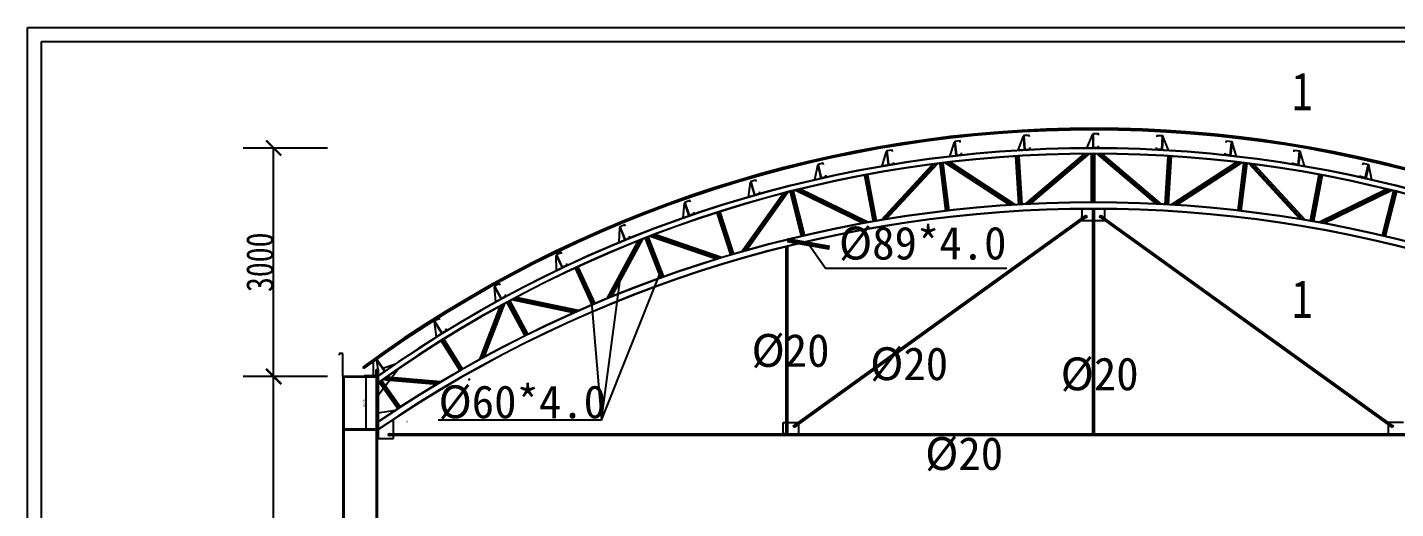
# Model space of a CAD drawing. Header units: millimetres. Extents: x 92079 to 624077, y -488988 to -181668.
# Drawn here: x 120345 to 138307, y -358424 to -352104 of the extents above; entities that cross this region are included whole.
import ezdxf

# ---------------------------------------------------------------- set-up
doc = ezdxf.new("R2010")
doc.units = ezdxf.units.MM
doc.header["$PDMODE"] = 1
doc.layers.add('PUB_TEXT', color=7, linetype='Continuous')
doc.layers.add('粗线', color=7, linetype='Continuous')
doc.styles.add('H1', font='')
doc.styles.get("Standard").update_dxf_attribs({"font": 'qlctxt.shx', "bigfont": 'qlchzt.shx'})
doc.styles.add('STYLE1', font='', dxfattribs={"width": 0.8})
doc.styles.add('仿宋', font='', dxfattribs={"width": 0.8})
doc.styles.get('H1').set_extended_font_data('SimSun')
doc.styles.get('STYLE1').set_extended_font_data('SimSun')
doc.styles.get('仿宋').set_extended_font_data('FangSong_GB2312')
doc.dimstyles.new('副本 ISO-25', dxfattribs={"dimtxt": 250, "dimasz": 400, "dimexe": 400, "dimexo": 200, "dimgap": 0.3, "dimtad": 1, "dimtoh": 1, "dimdec": 0, "dimtxsty": '仿宋', "dimblk": 'ARCHTICK', "dimcen": 25, "dimaunit": 1, "dimadec": 3, "dimazin": 0, "dimtfac": 1, "dimtdec": 0, "dimtmove": 0, "dimatfit": 3, "dimldrblk": 'ARCHTICK', "dimfxl": 1, "dimarcsym": 0})
doc.dimstyles.new('大样图Standard', dxfattribs={"dimscale": 120, "dimtxt": 0.25, "dimasz": 0.18, "dimexe": 0.18, "dimexo": 0.0625, "dimgap": 0.09, "dimtad": 1, "dimdsep": 46, "dimtxsty": 'Standard', "dimblk": 'ARCHTICK', "dimcen": 0.09, "dimadec": 0, "dimazin": 0, "dimtfac": 1, "dimtofl": 0, "dimtmove": 0, "dimatfit": 3, "dimfxl": 1, "dimtolj": 1, "dimtzin": 0, "dimarcsym": 0})

# ---------------------------------------------------------------- blocks, each defined once
blk = doc.blocks.new('_ArchTick')
at = {"color": 0, "linetype": 'ByBlock', "const_width": 0.15}
blk.add_lwpolyline([(-0.5, -0.5), (0.5, 0.5)], dxfattribs=at)
blk = doc.blocks.new('*D515')
at = {"layer": 'Defpoints', "color": 0}
for p in [(123578, -356689), (124487, -356689), (124487, -366689)]:
    blk.add_point(p, dxfattribs=at)
at = {"layer": '粗线', "color": 0, "lineweight": -2}
for p, q in [((124287, -356689), (123178, -356689)), ((123578, -366689), (123578, -356689)), ((124287, -366689), (123178, -366689))]:
    blk.add_line(p, q, dxfattribs=at)
at = {"layer": '粗线', "color": 0, "lineweight": -2, "xscale": 200, "yscale": 200, "zscale": 200}
for p, rotation in [((123578, -356689), 90), ((123578, -366689), 270)]:
    blk.add_blockref('_ArchTick', p, dxfattribs=dict(at, rotation=rotation))
at = {"layer": '粗线', "color": 0, "insert": (123399, -361689), "char_height": 359, "attachment_point": 5, "rotation": 90, "style": '仿宋'}
blk.add_mtext('10000', dxfattribs=at)
blk = doc.blocks.new('*D511')
at = {"layer": 'Defpoints', "color": 0}
for p in [(123578, -353689), (124487, -353689), (124487, -356689)]:
    blk.add_point(p, dxfattribs=at)
at = {"layer": '粗线', "color": 0, "lineweight": -2}
for p, q in [((124287, -353689), (123178, -353689)), ((123578, -356689), (123578, -353689)), ((124287, -356689), (123178, -356689))]:
    blk.add_line(p, q, dxfattribs=at)
at = {"layer": '粗线', "color": 0, "lineweight": -2, "xscale": 200, "yscale": 200, "zscale": 200}
for p, rotation in [((123578, -353689), 90), ((123578, -356689), 270)]:
    blk.add_blockref('_ArchTick', p, dxfattribs=dict(at, rotation=rotation))
at = {"layer": '粗线', "color": 0, "insert": (123399, -355189), "char_height": 359, "attachment_point": 5, "rotation": 90, "style": '仿宋'}
blk.add_mtext('3000', dxfattribs=at)
blk = doc.blocks.new('*D514')
at = {"layer": 'Defpoints', "color": 0}
for p in [(124951, -356679), (124790, -357387), (124951, -357387)]:
    blk.add_point(p, dxfattribs=at)
at = {"layer": '粗线', "color": 0, "lineweight": -2}
for p, q in [((124944, -356679), (124768, -356679)), ((124790, -356679), (124790, -357387)), ((124944, -357387), (124768, -357387))]:
    blk.add_line(p, q, dxfattribs=at)
at = {"layer": '粗线', "color": 0, "lineweight": -2, "xscale": 21.6, "yscale": 21.6, "zscale": 21.6}
for p, rotation in [((124790, -356679), 90), ((124790, -357387), 270)]:
    blk.add_blockref('_ArchTick', p, dxfattribs=dict(at, rotation=rotation))
at = {"layer": '粗线', "color": 0, "insert": (124764, -357033), "char_height": 30, "attachment_point": 5, "rotation": 90}
blk.add_mtext('\\A1;707.61', dxfattribs=at)

msp = doc.modelspace()

# ---------------------------------------------------------------- linework, layer by layer
for p, q in [((130822.121, -355268.147), (133201.013, -355268.147)), ((127881.224, -357260.509), (128650.866, -355331.184)), ((127881.224, -357260.509), (128121.435, -355448.466)), ((127741.041, -355614.398), (127881.224, -357260.509)), ((127881.224, -357260.509), (125739.21, -357260.509))]:
    msp.add_line(p, q)
at = {"layer": '粗线', "color": 7}
for p, q in [((132455.351, -353798.522), (132514.541, -353610.675)), ((132520.503, -353610.001), (132514.541, -353610.675)), ((132514.541, -353610.675), (132534.844, -353789.528)), ((132540.74, -353788.859), (132520.503, -353610.001)), ((133351.813, -353718.618), (133422.088, -353534.631)), ((133428.079, -353534.313), (133422.088, -353534.631)), ((133422.088, -353534.631), (133431.701, -353714.375)), ((133437.626, -353714.059), (133428.079, -353534.313)), ((134251.346, -353689.102), (134331.28, -353509.1)), ((134337.28, -353509.1), (134331.28, -353509.1)), ((134331.28, -353509.1), (134331.346, -353689.102)), ((134337.28, -353689.1), (134337.28, -353509.1)), ((135236.934, -353714.059), (135246.481, -353534.313)), ((135252.473, -353534.631), (135242.86, -353714.375)), ((135246.481, -353534.313), (135252.473, -353534.631)), ((135322.747, -353718.618), (135252.473, -353534.631)), ((136133.82, -353788.859), (136154.058, -353610.001)), ((136160.02, -353610.675), (136139.717, -353789.528)), ((136154.058, -353610.001), (136160.02, -353610.675)), ((136219.209, -353798.522), (136160.02, -353610.675)), ((131563.991, -353922.933), (131623.181, -353735.086)), ((131629.143, -353734.411), (131623.181, -353735.086)), ((131623.181, -353735.086), (131643.484, -353913.938)), ((131649.38, -353913.27), (131629.143, -353734.411)), ((132534.844, -353789.528), (132455.351, -353798.522)), ((133316.8, -353797.359), (133355.993, -354429.439)), ((133337.759, -353796.059), (133376.957, -354428.221)), ((133431.701, -353714.375), (133351.813, -353718.618)), ((133358.719, -353794.759), (133397.924, -354427.03)), ((133443.664, -354424.522), (134220.768, -353765.521)), ((133478.272, -354422.708), (134253.476, -353765.318)), ((133512.79, -354420.97), (134286.106, -353765.181)), ((134331.346, -353689.102), (134251.346, -353689.102)), ((134316.28, -353693.114), (134316.28, -353689.1)), ((134316.28, -354400.669), (134316.28, -353761.114)), ((134337.28, -353693.1), (134337.28, -353689.1)), ((134337.28, -354400.656), (134337.28, -353761.1)), ((134358.28, -353693.114), (134358.28, -353689.1)), ((134358.28, -354400.669), (134358.28, -353761.114)), ((135161.77, -354420.97), (134388.455, -353765.181)), ((135196.288, -354422.708), (134421.084, -353765.318)), ((135230.896, -354424.522), (134453.793, -353765.521)), ((135242.86, -353714.375), (135322.747, -353718.618)), ((135315.841, -353794.759), (135276.636, -354427.03)), ((135336.801, -353796.059), (135297.603, -354428.221)), ((135357.761, -353797.359), (135318.568, -354429.439)), ((136139.717, -353789.528), (136219.209, -353798.522)), ((137025.18, -353913.27), (137045.417, -353734.411)), ((137051.379, -353735.086), (137031.076, -353913.938)), ((137045.417, -353734.411), (137051.379, -353735.086)), ((137110.569, -353922.933), (137051.379, -353735.086)), ((130682.413, -354105.603), (130721.28, -353912.524)), ((130727.136, -353911.219), (130721.28, -353912.524)), ((130721.28, -353912.524), (130760.498, -354088.201)), ((130766.29, -354086.909), (130727.136, -353911.219)), ((131555.312, -354633.412), (132226.503, -353903.626)), ((131643.484, -353913.938), (131563.991, -353922.933)), ((131589.037, -354627.765), (132258.935, -353899.384)), ((131620.321, -354624.772), (132291.298, -353895.218)), ((132321.232, -353891.41), (132398.648, -354513.278)), ((132342.071, -353888.816), (132419.509, -354510.859)), ((132362.91, -353886.221), (132440.374, -354508.466)), ((133239.553, -354436.683), (132392.863, -353882.574)), ((133274.454, -354434.426), (132425.26, -353878.678)), ((133309.457, -354432.236), (132457.743, -353874.839)), ((135365.103, -354432.236), (136216.818, -353874.839)), ((135400.107, -354434.426), (136249.3, -353878.678)), ((135435.008, -354436.683), (136281.697, -353882.574)), ((136311.65, -353886.221), (136234.187, -354508.466)), ((136332.49, -353888.816), (136255.051, -354510.859)), ((136353.329, -353891.41), (136275.912, -354513.278)), ((137051.874, -354622.2), (136383.262, -353895.218)), ((137085.523, -354627.765), (136415.625, -353899.384)), ((137119.248, -354633.412), (136448.058, -353903.626)), ((137031.076, -353913.938), (137110.569, -353922.933)), ((137908.271, -354086.909), (137947.424, -353911.219)), ((137953.281, -353912.524), (137914.063, -354088.201)), ((137947.424, -353911.219), (137953.281, -353912.524)), ((137992.147, -354105.603), (137953.281, -353912.524)), ((129811.565, -354332.882), (129838.902, -354137.837)), ((129844.67, -354136.187), (129838.902, -354137.837)), ((129838.902, -354137.837), (129888.479, -354310.876)), ((129894.184, -354309.243), (129844.67, -354136.187)), ((130760.498, -354088.201), (130682.413, -354105.603)), ((131333.392, -354046.894), (131447.122, -354652.009)), ((131354.031, -354043.015), (131467.811, -354648.396)), ((131374.67, -354039.136), (131488.505, -354644.809)), ((137299.891, -354039.136), (137186.056, -354644.809)), ((137320.529, -354043.015), (137206.749, -354648.396)), ((137341.168, -354046.894), (137227.438, -354652.009)), ((137914.063, -354088.201), (137992.147, -354105.603)), ((129720.274, -355049.876), (130264.575, -354287.04)), ((129752.681, -355040.614), (130296.235, -354278.824)), ((129785.024, -355031.44), (130327.835, -354270.692)), ((129888.479, -354310.876), (129811.565, -354332.882)), ((130357.069, -354263.215), (130504.289, -354845.338)), ((130377.428, -354258.066), (130524.737, -354840.542)), ((130397.787, -354252.917), (130545.192, -354835.772)), ((131307.578, -354677.075), (130427.061, -354245.597)), ((131342.33, -354670.718), (130458.728, -354237.729)), ((131377.195, -354664.417), (130490.487, -354229.907)), ((137297.366, -354664.417), (138184.073, -354229.907)), ((137332.23, -354670.718), (138215.833, -354237.729)), ((137366.982, -354677.075), (138247.5, -354245.597)), ((138276.773, -354252.917), (138129.368, -354835.772)), ((138297.132, -354258.066), (138149.823, -354840.542)), ((138317.491, -354263.215), (138170.271, -354845.338)), ((128954.664, -354608.051), (128970.464, -354411.734)), ((128976.126, -354409.747), (128970.464, -354411.734)), ((128970.464, -354411.734), (129030.148, -354581.552)), ((129035.747, -354579.586), (128976.126, -354409.747)), ((129396.005, -354539.543), (129573.022, -355092.854)), ((129416.006, -354533.144), (129593.163, -355086.889)), ((129436.007, -354526.745), (129613.311, -355080.949)), ((134337.28, -354489.115), (134187.28, -354489.115)), ((134187.28, -354489.115), (134187.28, -354639.115)), ((134327.28, -354489.115), (134327.28, -357461.256)), ((134337.28, -354489.1), (134337.28, -354485.1)), ((134337.28, -354489.115), (134337.28, -357461.256)), ((134347.28, -354489.115), (134347.28, -357461.256)), ((134487.28, -354639.115), (134487.28, -354489.115)), ((128113.924, -354929.254), (128120.722, -354732.42)), ((128126.286, -354730.175), (128120.722, -354732.42)), ((128120.722, -354732.42), (128188.116, -354899.328)), ((128193.619, -354897.108), (128126.286, -354730.175)), ((129030.148, -354581.552), (128954.664, -354608.051)), ((130410.436, -357333.142), (134231.436, -354581)), ((130416.28, -357341.256), (134237.28, -354589.115)), ((130422.125, -357349.371), (134243.125, -354597.229)), ((134187.28, -354639.115), (134187.28, -354589.115)), ((134187.28, -354639.115), (134487.28, -354639.115)), ((138252.436, -357349.371), (134431.436, -354597.229)), ((138258.28, -357341.256), (134437.28, -354589.115)), ((138264.125, -357333.142), (134443.125, -354581)), ((134487.28, -354639.115), (134487.28, -354589.115)), ((127957.047, -355664.067), (128365.042, -354909.888)), ((127987.75, -355651.447), (128395.444, -354897.824)), ((128018.404, -355638.918), (128425.798, -354885.85)), ((128188.116, -354899.328), (128113.924, -354929.254)), ((128453.884, -354874.819), (128656.197, -355394.022)), ((128473.451, -354867.194), (128675.962, -355386.906)), ((128493.018, -354859.57), (128695.737, -355379.814)), ((129390.462, -355148.18), (128521.163, -354848.69)), ((129424.495, -355137.694), (128551.616, -354836.97)), ((129458.65, -355127.249), (128582.165, -354825.284)), ((127292.864, -355098.382), (127287.449, -355100.966)), ((127287.449, -355100.966), (127365.035, -355263.388)), ((127292.835, -355297.844), (127287.449, -355100.966)), ((127370.39, -355260.831), (127292.864, -355098.382)), ((130306.28, -357461.256), (130306.28, -354984.894)), ((130316.28, -357461.256), (130316.28, -354982.403)), ((130326.28, -357461.256), (130326.28, -354979.918)), ((127365.035, -355263.388), (127292.835, -355297.844)), ((127534.318, -355267.757), (127756.683, -355748.183)), ((127553.376, -355258.937), (127776.007, -355739.937)), ((127572.434, -355250.116), (127795.342, -355731.715)), ((126482.517, -355511.552), (126477.247, -355514.422)), ((126477.247, -355514.422), (126563.382, -355672.476)), ((126493.123, -355710.732), (126477.247, -355514.422)), ((126568.594, -355669.637), (126482.517, -355511.552)), ((126282.724, -356465.534), (126557.004, -355762.628)), ((126311.391, -356449.839), (126585.683, -355746.901)), ((126340.022, -356434.235), (126614.325, -355731.269)), ((126563.382, -355672.476), (126493.123, -355710.732)), ((126640.833, -355716.852), (126877.349, -356154.55)), ((126659.308, -355706.869), (126896.166, -356145.199)), ((126677.784, -355696.886), (126914.996, -356135.871)), ((127515.177, -355853.676), (126704.369, -355682.612)), ((127547.898, -355839.117), (126733.141, -355667.22)), ((127580.748, -355824.585), (126762.013, -355651.849)), ((125695.286, -355969.635), (125690.198, -355972.815)), ((125690.198, -355972.815), (125785.664, -356125.415)), ((125717.827, -356167.819), (125690.198, -355972.815)), ((125790.696, -356122.268), (125695.286, -355969.635)), ((125785.664, -356125.415), (125717.827, -356167.819)), ((125776.854, -356220.382), (126021.056, -356612.2)), ((125794.676, -356209.274), (126039.302, -356601.773)), ((125812.498, -356198.166), (126057.562, -356591.368)), ((124487.28, -356389.1), (124437.28, -356389.1)), ((124437.28, -356389.1), (124437.28, -356409.1)), ((124487.28, -356689.1), (124487.28, -356389.1)), ((124887.28, -356494.538), (124929.674, -356468.028)), ((124887.28, -356689.1), (124887.28, -356494.538)), ((124929.674, -356468.028), (124941.206, -356484.369)), ((124935.496, -356470.131), (124930.589, -356473.584)), ((124930.589, -356473.584), (125034.238, -356620.748)), ((124948.407, -356599.1), (124930.589, -356473.584)), ((125039.09, -356617.332), (124935.496, -356470.131)), ((125011.63, -356578.313), (125178.803, -356520.73)), ((124937.28, -356689.1), (124487.28, -356689.1)), ((124487.28, -356689.1), (124487.28, -366689.1)), ((124487.28, -356689.1), (124887.28, -356689.1)), ((124937.28, -356699.1), (124487.28, -356699.1)), ((124501.28, -356689.1), (124501.28, -366689.1)), ((124746.715, -356568.071), (124758.535, -356584.204)), ((124923.28, -356689.1), (124923.28, -356599.1)), ((124923.28, -356599.1), (124943.28, -356599.1)), ((124923.28, -356599.1), (124923.28, -357773.758)), ((124923.28, -356689.1), (124923.28, -366689.1)), ((124937.28, -356689.1), (124937.28, -356599.1)), ((124937.28, -356599.1), (124937.28, -357773.758)), ((124943.28, -356599.1), (124951.28, -356599.1)), ((124951.28, -356935.386), (125218.065, -356585.953)), ((124951.28, -356599.1), (124951.28, -357501.256)), ((124951.28, -356679.162), (124951.28, -357279.162)), ((124968.814, -356666.79), (124968.807, -356666.751)), ((125034.238, -356620.748), (124968.814, -356666.79)), ((125741.776, -356775.647), (125031.162, -356715.76)), ((125772.717, -356757.18), (125057.914, -356696.94)), ((126134.528, -356714.859), (126148.37, -356737.068)), ((124962.363, -356764.516), (125207.382, -357109.179)), ((124979.479, -356752.349), (125225.007, -357097.728)), ((124996.594, -356740.181), (125242.647, -357086.298)), ((125724.514, -356795.266), (125004.512, -356734.588)), ((124951.28, -357166.15), (125170.639, -357129.76)), ((125151.28, -357501.256), (125151.28, -357249.741)), ((124923.28, -357382.677), (124501.28, -357382.677)), ((124923.28, -357392.677), (124501.28, -357392.677)), ((124923.28, -357411.256), (124923.28, -357501.256)), ((125328.222, -357279.162), (125330.286, -357282.066)), ((130266.28, -357441.256), (130266.28, -357291.256)), ((130266.28, -357291.256), (130466.28, -357291.256)), ((130266.28, -357441.256), (130266.28, -357341.256)), ((130466.28, -357291.256), (130466.28, -357441.256)), ((130466.28, -357291.256), (130466.28, -357341.256)), ((130466.28, -357341.256), (130466.28, -357441.256)), ((138408.28, -357291.256), (138208.28, -357291.256)), ((138208.28, -357291.256), (138208.28, -357441.256)), ((138208.28, -357291.256), (138208.28, -357341.256)), ((138208.28, -357341.256), (138208.28, -357441.256)), ((138208.28, -357341.256), (138208.28, -357441.256)), ((124951.28, -357501.256), (124923.28, -357501.256)), ((124951.28, -357501.256), (125151.28, -357501.256)), ((125080.28, -357441.256), (143552.28, -357441.256)), ((125080.28, -357451.256), (143552.28, -357451.256)), ((125080.28, -357461.256), (143552.28, -357461.256)), ((125151.28, -357501.256), (125151.28, -357451.256)), ((130316.28, -357441.256), (130266.28, -357441.256)), ((124937.28, -357773.758), (124937.28, -366689.1))]:
    msp.add_line(p, q, dxfattribs=at)
for points in [[(120344.839, -352104.447), (147331.744, -352104.447), (147331.744, -370936.012), (120344.839, -370936.012)], [(120530.092, -352289.7), (147146.491, -352289.7), (147146.491, -370750.759), (120530.092, -370750.759)]]:
    msp.add_lwpolyline(points, close=True, dxfattribs=at)
for points in [[(132591.432, -353614.264), (132589.183, -353594.391), (132519.627, -353602.261), (132539.864, -353781.12), (132609.42, -353773.25), (132607.172, -353753.376)], [(133498.628, -353542.794), (133497.568, -353522.822), (133427.666, -353526.535), (133437.213, -353706.281), (133507.115, -353702.569), (133506.054, -353682.597)], [(134407.28, -353521.311), (134407.28, -353501.311), (134337.28, -353501.311), (134337.28, -353681.311), (134407.28, -353681.311), (134407.28, -353661.311)], [(135175.932, -353542.794), (135176.993, -353522.822), (135246.894, -353526.535), (135237.347, -353706.281), (135167.446, -353702.569), (135168.506, -353682.597)], [(136083.129, -353614.264), (136085.377, -353594.391), (136154.933, -353602.261), (136134.696, -353781.12), (136065.14, -353773.25), (136067.388, -353753.376)], [(131700.072, -353738.675), (131697.823, -353718.802), (131628.267, -353726.672), (131648.505, -353905.531), (131718.061, -353897.66), (131715.812, -353877.787)], [(136974.488, -353738.675), (136976.737, -353718.802), (137046.293, -353726.672), (137026.056, -353905.531), (136956.499, -353897.66), (136958.748, -353877.787)], [(130798.116, -353907.912), (130793.766, -353888.39), (130725.442, -353903.617), (130764.595, -354079.307), (130832.919, -354064.08), (130828.569, -354044.559)], [(137876.444, -353907.912), (137880.795, -353888.39), (137949.118, -353903.617), (137909.965, -354079.307), (137841.641, -354064.08), (137845.991, -354044.559)], [(129915.329, -354128.671), (129909.827, -354109.443), (129842.528, -354128.698), (129892.042, -354301.754), (129959.341, -354282.499), (129953.84, -354263.27)], [(129046.219, -354398.082), (129039.594, -354379.211), (128973.546, -354402.397), (129033.167, -354572.237), (129099.215, -354549.051), (129092.591, -354530.179)], [(128195.772, -354715.315), (128188.291, -354696.767), (128123.373, -354722.952), (128190.705, -354889.884), (128255.623, -354863.699), (128248.142, -354845.151)], [(127361.298, -355079.253), (127352.684, -355061.203), (127289.509, -355091.352), (127367.035, -355253.801), (127430.21, -355223.652), (127421.596, -355205.603)], [(126549.833, -355488.802), (126540.269, -355471.237), (126478.792, -355504.712), (126564.869, -355662.796), (126626.346, -355629.322), (126616.782, -355611.757)], [(125761.116, -355942.886), (125750.515, -355925.926), (125691.158, -355963.03), (125786.567, -356115.664), (125845.925, -356078.56), (125835.324, -356061.601)]]:
    msp.add_lwpolyline(points, dxfattribs=at)
for centre in [(134237.28, -354589.115), (134437.28, -354589.115), (125101.28, -357451.256), (130416.28, -357341.256), (138258.28, -357341.256)]:
    msp.add_circle(centre, 15, dxfattribs=at)
for centre, radius, start, end in [((134337.28, -369657.218), 16226.667, 53.6758019, 126.2306542), ((134337.28, -369657.218), 16226.667, 53.6758019, 126.2306542), ((134337.28, -369657.218), 16206.667, 53.6758019, 126.2306542), ((134337.28, -369915.767), 16154.667, 54.4683571, 125.5316429), ((134337.28, -369915.767), 16226.667, 54.6597674, 125.3402326), ((134337.28, -369915.767), 16150.667, 54.4683571, 125.5316429), ((134337.28, -369915.767), 16222.667, 54.6597674, 125.3402326), ((134337.28, -371142.465), 16656.809, 55.6928844, 124.3071156), ((134337.28, -371142.465), 16741.809, 55.9004583, 124.0995417), ((134337.28, -371142.465), 16652.809, 55.6928844, 124.3071156), ((134337.28, -371142.465), 16737.809, 55.9004583, 124.0995417)]:
    msp.add_arc(centre, radius, start, end, dxfattribs=at)

# ---------------------------------------------------------------- texts
at = {"layer": 'PUB_TEXT', "style": 'H1'}
for s, p in [('%%C89*4.0', (130998.749, -355152.691)), ('%%C20', (129851.1, -356562.08)), ('%%C20', (131408.379, -356736.83)), ('%%C20', (133908.815, -356870.023)), ('%%C60*4.0', (125742.025, -357236.745)), ('%%C20', (132130.348, -357916.251))]:
    msp.add_text(s, height=432, dxfattribs=at).set_placement(p)
at = {"layer": '粗线', "color": 7, "style": 'STYLE1', "width": 0.8}
for p in [(136943.891, -353195.026), (136943.891, -355920.277)]:
    msp.add_text('1', height=500.821, dxfattribs=at).set_placement(p)

# ---------------------------------------------------------------- dimensions: what is measured, and where the dimension line sits
at = {"layer": '粗线', "color": 7}
for p1, p2, picture, middle in [((124487.28, -356689.1), (124487.28, -353689.1), '*D511', (123398.585, -355189.1)), ((124487.28, -366689.1), (124487.28, -356689.1), '*D515', (123398.585, -361689.1))]:
    dim = msp.add_aligned_dim(p1=p1, p2=p2, distance=908.895, dimstyle='副本 ISO-25', override={"dimtxt": 359, "dimasz": 200}, dxfattribs=at)
    dim.commit()
    dim.dimension.update_dxf_attribs({"geometry": picture, "text_midpoint": middle})
dim = msp.add_aligned_dim(p1=(124951.28, -356679.162), p2=(124951.28, -357386.773), distance=-161.382, dimstyle='大样图Standard', dxfattribs=at)
dim.commit()
dim.dimension.update_dxf_attribs({"geometry": '*D514', "text_midpoint": (124764.098, -357032.968)})

# ---------------------------------------------------------------- leaders
msp.add_leader([(130599.145, -354948.857), (130822.121, -355268.147)], dimstyle='副本 ISO-25', override={"dimgap": 0.3, "dimtad": 0}, dxfattribs=at)

doc.saveas('drawing.dxf')
